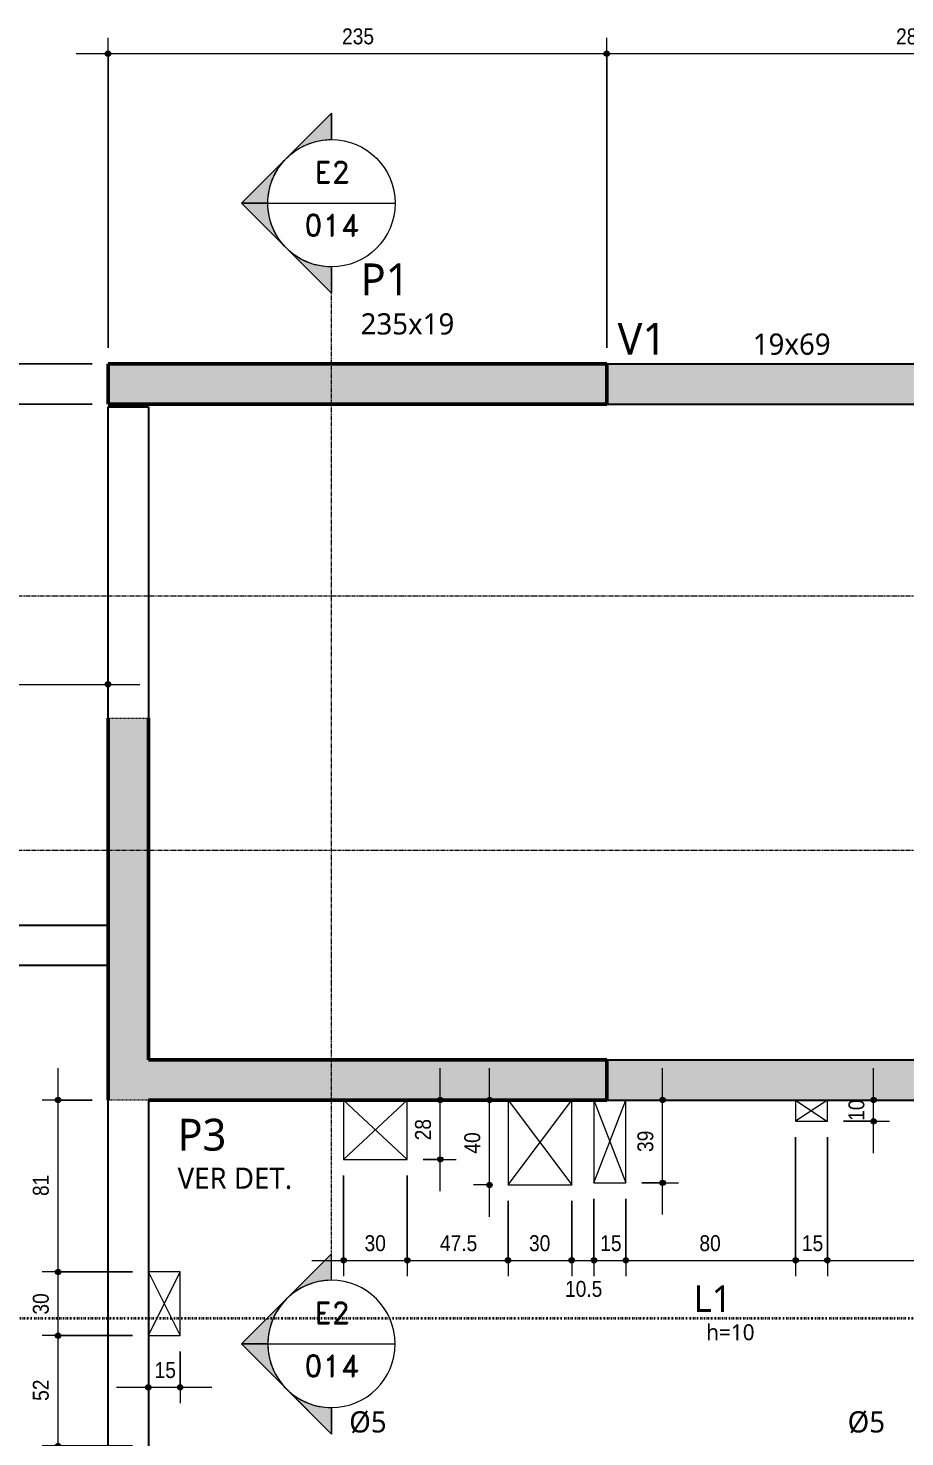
# Model space of a CAD drawing. Header units: centimetres. Extents: x -1475 to 26035, y -1239 to 84208.
# Drawn here: x 3952 to 4365, y 168 to 832 of the extents above; entities that cross this region are included whole.
import ezdxf

# ---------------------------------------------------------------- set-up
doc = ezdxf.new("R2010")
doc.units = ezdxf.units.CM
for name, pattern in [('Centro de 6 mm', [1.32, 0.6, -0.24, 0.24, -0.24]), ('Dash dot', [1.5875, 0.635, -0.47625, 0, -0.47625]), ('Traço', [0.635, 0.3175, -0.3175])]:
    doc.linetypes.add(name, pattern=pattern)
for name, color, linetype, lineweight in [('A-ANNO-DIMS', 7, 'Continuous', 9), ('A-ANNO-DIMS-50', 7, 'Continuous', 9), ('A-FLOR', 7, 'Continuous', 9), ('A-FLOR-IDEN', 7, 'Continuous', 9), ('A-GENM-IDEN', 7, 'Continuous', 9), ('G-ANNO-SYMB', 7, 'Continuous', 9), ('S-BEAM', 7, 'Continuous', 9), ('S-BEAM-IDEN', 7, 'Continuous', 9), ('S-COLS', 7, 'Continuous', 9), ('S-COLS-HDLN', 7, 'Traço', 18), ('S-COLS-IDEN', 7, 'Continuous', 9), ('S-GRID', 7, 'Continuous', 9)]:
    doc.layers.add(name, color=color, linetype=linetype, lineweight=lineweight)
doc.styles.add('Fira Sans', font='', dxfattribs={"width": 0.9, "height": 7.5})
doc.styles.add('Gadugi', font='gadugi.ttf', dxfattribs={"height": 15})
doc.styles.add('Gadugi_1', font='gadugi.ttf', dxfattribs={"height": 10})
doc.styles.add('Gadugi_2', font='gadugi.ttf', dxfattribs={"height": 0.2})
doc.styles.add('Gadugi_3', font='gadugi.ttf', dxfattribs={"height": 7.5})
doc.styles.add('Gadugi_4', font='gadugi.ttf', dxfattribs={"height": 12.5})
doc.styles.add('RomanD', font='romand__.ttf', dxfattribs={"height": 10})
doc.styles.get('Fira Sans').set_extended_font_data('Fira Sans')
doc.dimstyles.new('PED_R80_1_5mm_ACIMA_As_ESQ__R00', dxfattribs={"dimscale": 30.48, "dimtxt": 10.229846, "dimasz": 0.328084, "dimexe": 0.246063, "dimexo": 0.246063, "dimgap": 0.049213, "dimtad": 1, "dimdec": 1, "dimrnd": 0.5, "dimdsep": 46, "dimtxsty": 'Fira Sans', "dimblk1": 'DOTSMALL', "dimblk2": 'DOTSMALL', "dimsah": 1, "dimcen": 0.09, "dimdle": 0.492126, "dimazin": 0, "dimtfac": 1, "dimtdec": 4, "dimtix": 1, "dimtmove": 0, "dimatfit": 3, "dimfxl": 1, "dimtvp": 1, "dimtolj": 1, "dimtzin": 0, "dimarcsym": 2})
doc.dimstyles.new('PED_R80_1_5mm_ACIMA_As_ESQ__R00_2', dxfattribs={"dimscale": 30.48, "dimtxt": 10.229846, "dimasz": 0.328084, "dimexe": 0.246063, "dimexo": 0.246063, "dimgap": 0.049213, "dimtad": 1, "dimdec": 1, "dimrnd": 0.5, "dimdsep": 46, "dimtxsty": 'Fira Sans', "dimblk1": 'DOTSMALL', "dimblk2": 'DOTSMALL', "dimsah": 1, "dimcen": 0.09, "dimdle": 0.492126, "dimazin": 0, "dimtfac": 1, "dimtdec": 4, "dimtix": 1, "dimtmove": 2, "dimatfit": 3, "dimfxl": 1, "dimtvp": 1, "dimtolj": 1, "dimtzin": 0, "dimarcsym": 2})

# ---------------------------------------------------------------- blocks, each defined once
blk = doc.blocks.new('PED_TAG_PILAR_R03 - PILAR VER DET_-2523782-PL200 - FORMA DO DUPLEX INFERIOR')
at = {"layer": 'S-COLS-IDEN', "insert": (0.115, -0.625), "char_height": 0.2, "width": 1.37089, "attachment_point": 1, "style": 'Gadugi_2'}
blk.add_mtext('VER DET.', dxfattribs=at)
blk = doc.blocks.new('Corte - M_Cabeça do corte - Preenchida-2060824-PL200 - FORMA DO DUPLEX INFERIOR')
at = {"layer": 'G-ANNO-SYMB'}
h = blk.add_hatch(color=256, dxfattribs=at)
edge = h.paths.add_edge_path(flags=0)
edge.add_line((-0.6, 0.849), (-0.6, 0.6))
edge.add_arc((-0.6, 0), 0.6, 90, 135)
edge.add_line((-1.024, 0.424), (-0.6, 0.849))
h = blk.add_hatch(color=256, dxfattribs=at)
edge = h.paths.add_edge_path(flags=0)
edge.add_line((-0.6, 0.849), (-0.176, 0.424))
edge.add_arc((-0.6, 0), 0.6, 45, 90)
edge.add_line((-0.6, 0.6), (-0.6, 0.849))
h = blk.add_hatch(color=256, dxfattribs=at)
edge = h.paths.add_edge_path(flags=0)
edge.add_line((-1.449, 0), (-1.024, 0.424))
edge.add_arc((-0.6, 0), 0.6, 135, 180)
edge.add_line((-1.2, 0), (-1.449, 0))
h = blk.add_hatch(color=256, dxfattribs=at)
edge = h.paths.add_edge_path(flags=0)
edge.add_line((0.249, 0), (0, 0))
edge.add_arc((-0.6, 0), 0.6, 360, 405)
edge.add_line((-0.176, 0.424), (0.249, 0))
for p, q in [((-0.6, 0.849), (-1.449, 0)), ((-0.6, 0.849), (-1.024, 0.424)), ((-0.6, 0.849), (0.249, 0)), ((-0.6, 0.6), (-0.6, 0.849)), ((-0.6, 0.849), (-0.6, 0.6)), ((-0.176, 0.424), (-0.6, 0.849)), ((-1.024, 0.424), (-1.449, 0)), ((0.249, 0), (-0.176, 0.424)), ((-1.449, 0), (-1.2, 0)), ((0, 0), (0.249, 0)), ((-1.2, 0), (-1.449, 0)), ((0, 0), (0.249, 0))]:
    blk.add_line(p, q, dxfattribs=at)
for start, end in [(360, 180), (90, 135), (45, 90), (135, 180), (360, 45), (180, 360)]:
    blk.add_arc((-0.6, 0), 0.6, start, end, dxfattribs=at)
blk = doc.blocks.new('DIMBLOCK29-PL200 - FORMA DO DUPLEX INFERIOR')
at = {"layer": 'A-ANNO-DIMS-50', "true_color": 0x000032}
h = blk.add_hatch(color=178, dxfattribs=at)
edge = h.paths.add_edge_path(flags=0)
edge.add_arc((3733.88, 654.75), 1.25, 0, 360)
h = blk.add_hatch(color=178, dxfattribs=at)
edge = h.paths.add_edge_path(flags=0)
edge.add_arc((3733.88, 409.25), 1.25, 0, 360)
at = {"layer": 'A-ANNO-DIMS-50', "color": 178, "true_color": 0x000032}
for p, q in [((3981.83, 654.75), (3726.38, 654.75)), ((3733.88, 409.25), (3733.88, 654.75)), ((3733.88, 654.75), (3981.83, 654.75)), ((3739.62, 409.25), (3726.38, 409.25)), ((3733.88, 409.25), (3739.62, 409.25))]:
    blk.add_line(p, q, dxfattribs=at)
for centre in [(3733.88, 654.75), (3733.88, 409.25)]:
    blk.add_circle(centre, 1.25, dxfattribs=at)
at = {"layer": 'A-ANNO-DIMS-50', "color": 0, "insert": (3722, 521.05), "char_height": 7.5, "width": 26.2828, "attachment_point": 1, "rotation": 90, "line_spacing_factor": 1.049215, "style": 'Fira Sans'}
blk.add_mtext('245.5', dxfattribs=at)
blk = doc.blocks.new('_DotSmall')
at = {"color": 0, "linetype": 'ByBlock', "const_width": 0.5}
blk.add_lwpolyline([(-0.0625, 0, 1), (0.0625, 0, 1)], format="xyb", close=True, dxfattribs=at)
blk = doc.blocks.new('DIMBLOCK30-PL200 - FORMA DO DUPLEX INFERIOR')
at = {"layer": 'A-ANNO-DIMS-50', "true_color": 0x000032}
h = blk.add_hatch(color=178, dxfattribs=at)
edge = h.paths.add_edge_path(flags=0)
edge.add_arc((3733.88, 673.75), 1.25, 0, 360)
h = blk.add_hatch(color=178, dxfattribs=at)
edge = h.paths.add_edge_path(flags=0)
edge.add_arc((3733.88, 654.75), 1.25, 0, 360)
at = {"layer": 'A-ANNO-DIMS-50', "color": 178, "true_color": 0x000032}
for p, q in [((3733.88, 654.75), (3733.88, 688.75)), ((3981.83, 673.75), (3726.38, 673.75)), ((3733.88, 673.75), (3981.83, 673.75)), ((3981.83, 654.75), (3726.38, 654.75)), ((3733.88, 654.75), (3981.83, 654.75))]:
    blk.add_line(p, q, dxfattribs=at)
for centre in [(3733.88, 673.75), (3733.88, 654.75)]:
    blk.add_circle(centre, 1.25, dxfattribs=at)
at = {"layer": 'A-ANNO-DIMS-50', "color": 0, "insert": (3722, 659.59), "char_height": 7.5, "width": 11.1741, "attachment_point": 1, "rotation": 90, "line_spacing_factor": 1.049215, "style": 'Fira Sans'}
blk.add_mtext('19', dxfattribs=at)
blk = doc.blocks.new('DIMBLOCK134-PL200 - FORMA DO DUPLEX INFERIOR')
at = {"layer": 'A-ANNO-DIMS-50', "true_color": 0x000032}
h = blk.add_hatch(color=178, dxfattribs=at)
edge = h.paths.add_edge_path(flags=0)
edge.add_arc((3277.83, 522.66), 1.25, 0, 360)
h = blk.add_hatch(color=178, dxfattribs=at)
edge = h.paths.add_edge_path(flags=0)
edge.add_arc((3989.33, 522.66), 1.25, 0, 360)
at = {"layer": 'A-ANNO-DIMS-50', "color": 178, "true_color": 0x000032}
for p, q in [((3277.83, 516.93), (3277.83, 530.16)), ((3989.33, 514.25), (3989.33, 530.16)), ((3277.83, 522.66), (4004.33, 522.66)), ((3277.83, 522.66), (3277.83, 516.93)), ((3989.33, 522.66), (3989.33, 514.25))]:
    blk.add_line(p, q, dxfattribs=at)
for centre in [(3277.83, 522.66), (3989.33, 522.66)]:
    blk.add_circle(centre, 1.25, dxfattribs=at)
at = {"layer": 'A-ANNO-DIMS-50', "color": 0, "insert": (3623.61, 534.55), "char_height": 7.5, "width": 23.9221, "attachment_point": 1, "line_spacing_factor": 1.049215, "style": 'Fira Sans'}
blk.add_mtext('711.5', dxfattribs=at)
blk = doc.blocks.new('DIMBLOCK141-PL200 - FORMA DO DUPLEX INFERIOR')
at = {"layer": 'A-ANNO-DIMS-50', "true_color": 0x000032}
h = blk.add_hatch(color=178, dxfattribs=at)
edge = h.paths.add_edge_path(flags=0)
edge.add_arc((3989.33, 820), 1.25, 0, 360)
h = blk.add_hatch(color=178, dxfattribs=at)
edge = h.paths.add_edge_path(flags=0)
edge.add_arc((4224.33, 820), 1.25, 0, 360)
at = {"layer": 'A-ANNO-DIMS-50', "color": 178, "true_color": 0x000032}
for p, q in [((3989.33, 681.25), (3989.33, 827.5)), ((4224.33, 681.25), (4224.33, 827.5)), ((3974.33, 820), (4224.33, 820)), ((3989.33, 820), (3989.33, 681.25)), ((4224.33, 820), (4224.33, 681.25))]:
    blk.add_line(p, q, dxfattribs=at)
for centre in [(3989.33, 820), (4224.33, 820)]:
    blk.add_circle(centre, 1.25, dxfattribs=at)
at = {"layer": 'A-ANNO-DIMS-50', "color": 0, "insert": (4099.62, 831.88), "char_height": 7.5, "width": 17.312, "attachment_point": 1, "line_spacing_factor": 1.049215, "style": 'Fira Sans'}
blk.add_mtext('235', dxfattribs=at)
blk = doc.blocks.new('DIMBLOCK142-PL200 - FORMA DO DUPLEX INFERIOR')
at = {"layer": 'A-ANNO-DIMS-50', "true_color": 0x000032}
h = blk.add_hatch(color=178, dxfattribs=at)
edge = h.paths.add_edge_path(flags=0)
edge.add_arc((4224.33, 820), 1.25, 0, 360)
h = blk.add_hatch(color=178, dxfattribs=at)
edge = h.paths.add_edge_path(flags=0)
edge.add_arc((4511.33, 820), 1.25, 0, 360)
at = {"layer": 'A-ANNO-DIMS-50', "color": 178, "true_color": 0x000032}
for p, q in [((4224.33, 681.25), (4224.33, 827.5)), ((4511.33, 662.25), (4511.33, 827.5)), ((4224.33, 820), (4511.33, 820)), ((4224.33, 820), (4224.33, 681.25)), ((4511.33, 820), (4511.33, 662.25))]:
    blk.add_line(p, q, dxfattribs=at)
for centre in [(4224.33, 820), (4511.33, 820)]:
    blk.add_circle(centre, 1.25, dxfattribs=at)
at = {"layer": 'A-ANNO-DIMS-50', "color": 0, "insert": (4360.68, 831.88), "char_height": 7.5, "width": 17.1547, "attachment_point": 1, "line_spacing_factor": 1.049215, "style": 'Fira Sans'}
blk.add_mtext('287', dxfattribs=at)
blk = doc.blocks.new('DIMBLOCK161-PL200 - FORMA DO DUPLEX INFERIOR')
at = {"layer": 'A-ANNO-DIMS-50', "true_color": 0x000032}
h = blk.add_hatch(color=178, dxfattribs=at)
edge = h.paths.add_edge_path(flags=0)
edge.add_arc((3965.77, 215.73), 1.25, 0, 360)
h = blk.add_hatch(color=178, dxfattribs=at)
edge = h.paths.add_edge_path(flags=0)
edge.add_arc((3965.77, 163.73), 1.25, 0, 360)
at = {"layer": 'A-ANNO-DIMS-50', "color": 178, "true_color": 0x000032}
for p, q in [((4000.83, 215.73), (3958.27, 215.73)), ((3965.77, 163.73), (3965.77, 215.73)), ((3965.77, 215.73), (4000.83, 215.73)), ((4000.83, 163.73), (3958.27, 163.73)), ((3965.77, 163.73), (4000.83, 163.73))]:
    blk.add_line(p, q, dxfattribs=at)
for centre in [(3965.77, 215.73), (3965.77, 163.73)]:
    blk.add_circle(centre, 1.25, dxfattribs=at)
at = {"layer": 'A-ANNO-DIMS-50', "color": 0, "insert": (3953.88, 184.95), "char_height": 7.5, "width": 11.4889, "attachment_point": 1, "rotation": 90, "line_spacing_factor": 1.049215, "style": 'Fira Sans'}
blk.add_mtext('52', dxfattribs=at)
blk = doc.blocks.new('DIMBLOCK162-PL200 - FORMA DO DUPLEX INFERIOR')
at = {"layer": 'A-ANNO-DIMS-50', "true_color": 0x000032}
h = blk.add_hatch(color=178, dxfattribs=at)
edge = h.paths.add_edge_path(flags=0)
edge.add_arc((3965.77, 245.73), 1.25, 0, 360)
h = blk.add_hatch(color=178, dxfattribs=at)
edge = h.paths.add_edge_path(flags=0)
edge.add_arc((3965.77, 215.73), 1.25, 0, 360)
at = {"layer": 'A-ANNO-DIMS-50', "color": 178, "true_color": 0x000032}
for p, q in [((4000.83, 245.73), (3958.27, 245.73)), ((3965.77, 215.73), (3965.77, 245.73)), ((3965.77, 245.73), (4000.83, 245.73)), ((4000.83, 215.73), (3958.27, 215.73)), ((3965.77, 215.73), (4000.83, 215.73))]:
    blk.add_line(p, q, dxfattribs=at)
for centre in [(3965.77, 245.73), (3965.77, 215.73)]:
    blk.add_circle(centre, 1.25, dxfattribs=at)
at = {"layer": 'A-ANNO-DIMS-50', "color": 0, "insert": (3953.88, 225.62), "char_height": 7.5, "width": 12.2758, "attachment_point": 1, "rotation": 90, "line_spacing_factor": 1.049215, "style": 'Fira Sans'}
blk.add_mtext('30', dxfattribs=at)
blk = doc.blocks.new('DIMBLOCK163-PL200 - FORMA DO DUPLEX INFERIOR')
at = {"layer": 'A-ANNO-DIMS-50', "true_color": 0x000032}
h = blk.add_hatch(color=178, dxfattribs=at)
edge = h.paths.add_edge_path(flags=0)
edge.add_arc((3965.77, 326.75), 1.25, 0, 360)
h = blk.add_hatch(color=178, dxfattribs=at)
edge = h.paths.add_edge_path(flags=0)
edge.add_arc((3965.77, 245.73), 1.25, 0, 360)
at = {"layer": 'A-ANNO-DIMS-50', "color": 178, "true_color": 0x000032}
for p, q in [((3965.77, 245.73), (3965.77, 341.75)), ((3981.83, 326.75), (3958.27, 326.75)), ((3965.77, 326.75), (3981.83, 326.75)), ((4000.83, 245.73), (3958.27, 245.73)), ((3965.77, 245.73), (4000.83, 245.73))]:
    blk.add_line(p, q, dxfattribs=at)
for centre in [(3965.77, 326.75), (3965.77, 245.73)]:
    blk.add_circle(centre, 1.25, dxfattribs=at)
at = {"layer": 'A-ANNO-DIMS-50', "color": 0, "insert": (3953.88, 281.52), "char_height": 7.5, "width": 11.3315, "attachment_point": 1, "rotation": 90, "line_spacing_factor": 1.049215, "style": 'Fira Sans'}
blk.add_mtext('81', dxfattribs=at)
blk = doc.blocks.new('DIMBLOCK164-PL200 - FORMA DO DUPLEX INFERIOR')
at = {"layer": 'A-ANNO-DIMS-50', "true_color": 0x000032}
h = blk.add_hatch(color=178, dxfattribs=at)
edge = h.paths.add_edge_path(flags=0)
edge.add_arc((4008.33, 191.36), 1.25, 0, 360)
h = blk.add_hatch(color=178, dxfattribs=at)
edge = h.paths.add_edge_path(flags=0)
edge.add_arc((4023.31, 191.36), 1.25, 0, 360)
at = {"layer": 'A-ANNO-DIMS-50', "color": 178, "true_color": 0x000032}
for p, q in [((4023.31, 208.23), (4023.31, 183.86)), ((4023.31, 191.36), (4023.31, 208.23)), ((4008.33, 185.63), (4008.33, 198.86)), ((3993.33, 191.36), (4038.31, 191.36)), ((4008.33, 191.36), (4008.33, 185.63))]:
    blk.add_line(p, q, dxfattribs=at)
for centre in [(4008.33, 191.36), (4023.31, 191.36)]:
    blk.add_circle(centre, 1.25, dxfattribs=at)
at = {"layer": 'A-ANNO-DIMS-50', "color": 0, "insert": (4011.29, 203.24), "char_height": 7.5, "width": 10.8594, "attachment_point": 1, "line_spacing_factor": 1.049215, "style": 'Fira Sans'}
blk.add_mtext('15', dxfattribs=at)
blk = doc.blocks.new('DIMBLOCK166-PL200 - FORMA DO DUPLEX INFERIOR')
at = {"layer": 'A-ANNO-DIMS-50', "true_color": 0x000032}
h = blk.add_hatch(color=178, dxfattribs=at)
edge = h.paths.add_edge_path(flags=0)
edge.add_arc((4100.33, 251.16), 1.25, 0, 360)
h = blk.add_hatch(color=178, dxfattribs=at)
edge = h.paths.add_edge_path(flags=0)
edge.add_arc((4130.33, 251.16), 1.25, 0, 360)
at = {"layer": 'A-ANNO-DIMS-50', "color": 178, "true_color": 0x000032}
for p, q in [((4100.33, 291.25), (4100.33, 243.66)), ((4100.33, 251.16), (4100.33, 291.25)), ((4130.33, 291.25), (4130.33, 243.66)), ((4130.33, 251.16), (4130.33, 291.25)), ((4085.33, 251.16), (4130.33, 251.16))]:
    blk.add_line(p, q, dxfattribs=at)
for centre in [(4100.33, 251.16), (4130.33, 251.16)]:
    blk.add_circle(centre, 1.25, dxfattribs=at)
at = {"layer": 'A-ANNO-DIMS-50', "color": 0, "insert": (4110.21, 263.04), "char_height": 7.5, "width": 12.2758, "attachment_point": 1, "line_spacing_factor": 1.049215, "style": 'Fira Sans'}
blk.add_mtext('30', dxfattribs=at)
blk = doc.blocks.new('DIMBLOCK167-PL200 - FORMA DO DUPLEX INFERIOR')
at = {"layer": 'A-ANNO-DIMS-50', "true_color": 0x000032}
h = blk.add_hatch(color=178, dxfattribs=at)
edge = h.paths.add_edge_path(flags=0)
edge.add_arc((4130.33, 251.16), 1.25, 0, 360)
h = blk.add_hatch(color=178, dxfattribs=at)
edge = h.paths.add_edge_path(flags=0)
edge.add_arc((4177.82, 251.16), 1.25, 0, 360)
at = {"layer": 'A-ANNO-DIMS-50', "color": 178, "true_color": 0x000032}
for p, q in [((4130.33, 291.25), (4130.33, 243.66)), ((4130.33, 251.16), (4130.33, 291.25)), ((4177.82, 279.25), (4177.82, 243.66)), ((4177.82, 251.16), (4177.82, 279.25)), ((4130.33, 251.16), (4177.82, 251.16))]:
    blk.add_line(p, q, dxfattribs=at)
for centre in [(4130.33, 251.16), (4177.82, 251.16)]:
    blk.add_circle(centre, 1.25, dxfattribs=at)
at = {"layer": 'A-ANNO-DIMS-50', "color": 0, "insert": (4145.75, 263.04), "char_height": 7.5, "width": 19.9875, "attachment_point": 1, "line_spacing_factor": 1.049215, "style": 'Fira Sans'}
blk.add_mtext('47.5', dxfattribs=at)
blk = doc.blocks.new('DIMBLOCK168-PL200 - FORMA DO DUPLEX INFERIOR')
at = {"layer": 'A-ANNO-DIMS-50', "true_color": 0x000032}
h = blk.add_hatch(color=178, dxfattribs=at)
edge = h.paths.add_edge_path(flags=0)
edge.add_arc((4177.82, 251.16), 1.25, 0, 360)
h = blk.add_hatch(color=178, dxfattribs=at)
edge = h.paths.add_edge_path(flags=0)
edge.add_arc((4207.82, 251.16), 1.25, 0, 360)
at = {"layer": 'A-ANNO-DIMS-50', "color": 178, "true_color": 0x000032}
for p, q in [((4177.82, 279.25), (4177.82, 243.66)), ((4177.82, 251.16), (4177.82, 279.25)), ((4207.82, 279.25), (4207.82, 243.66)), ((4207.82, 251.16), (4207.82, 279.25)), ((4177.82, 251.16), (4207.82, 251.16))]:
    blk.add_line(p, q, dxfattribs=at)
for centre in [(4177.82, 251.16), (4207.82, 251.16)]:
    blk.add_circle(centre, 1.25, dxfattribs=at)
at = {"layer": 'A-ANNO-DIMS-50', "color": 0, "insert": (4187.71, 263.04), "char_height": 7.5, "width": 12.2758, "attachment_point": 1, "line_spacing_factor": 1.049215, "style": 'Fira Sans'}
blk.add_mtext('30', dxfattribs=at)
blk = doc.blocks.new('DIMBLOCK169-PL200 - FORMA DO DUPLEX INFERIOR')
at = {"layer": 'A-ANNO-DIMS-50', "true_color": 0x000032}
h = blk.add_hatch(color=178, dxfattribs=at)
edge = h.paths.add_edge_path(flags=0)
edge.add_arc((4207.82, 251.16), 1.25, 0, 360)
h = blk.add_hatch(color=178, dxfattribs=at)
edge = h.paths.add_edge_path(flags=0)
edge.add_arc((4218.32, 251.16), 1.25, 0, 360)
at = {"layer": 'A-ANNO-DIMS-50', "color": 178, "true_color": 0x000032}
for p, q in [((4207.82, 279.25), (4207.82, 243.66)), ((4207.82, 251.16), (4207.82, 279.25)), ((4218.32, 280.24), (4218.32, 243.66)), ((4218.32, 251.16), (4218.32, 280.24)), ((4207.82, 251.16), (4218.32, 251.16))]:
    blk.add_line(p, q, dxfattribs=at)
for centre in [(4207.82, 251.16), (4218.32, 251.16)]:
    blk.add_circle(centre, 1.25, dxfattribs=at)
at = {"layer": 'A-ANNO-DIMS-50', "color": 0, "insert": (4204.68, 241.49), "char_height": 7.5, "width": 20.1449, "attachment_point": 1, "line_spacing_factor": 1.049215, "style": 'Fira Sans'}
blk.add_mtext('10.5', dxfattribs=at)
blk = doc.blocks.new('DIMBLOCK170-PL200 - FORMA DO DUPLEX INFERIOR')
at = {"layer": 'A-ANNO-DIMS-50', "true_color": 0x000032}
h = blk.add_hatch(color=178, dxfattribs=at)
edge = h.paths.add_edge_path(flags=0)
edge.add_arc((4218.32, 251.16), 1.25, 0, 360)
h = blk.add_hatch(color=178, dxfattribs=at)
edge = h.paths.add_edge_path(flags=0)
edge.add_arc((4233.32, 251.16), 1.25, 0, 360)
at = {"layer": 'A-ANNO-DIMS-50', "color": 178, "true_color": 0x000032}
for p, q in [((4218.32, 280.24), (4218.32, 243.66)), ((4218.32, 251.16), (4218.32, 280.24)), ((4233.32, 280.24), (4233.32, 243.66)), ((4233.32, 251.16), (4233.32, 280.24)), ((4218.32, 251.16), (4233.32, 251.16))]:
    blk.add_line(p, q, dxfattribs=at)
for centre in [(4218.32, 251.16), (4233.32, 251.16)]:
    blk.add_circle(centre, 1.25, dxfattribs=at)
at = {"layer": 'A-ANNO-DIMS-50', "color": 0, "insert": (4221.29, 263.04), "char_height": 7.5, "width": 10.8594, "attachment_point": 1, "line_spacing_factor": 1.049215, "style": 'Fira Sans'}
blk.add_mtext('15', dxfattribs=at)
blk = doc.blocks.new('DIMBLOCK171-PL200 - FORMA DO DUPLEX INFERIOR')
at = {"layer": 'A-ANNO-DIMS-50', "true_color": 0x000032}
h = blk.add_hatch(color=178, dxfattribs=at)
edge = h.paths.add_edge_path(flags=0)
edge.add_arc((4233.32, 251.16), 1.25, 0, 360)
h = blk.add_hatch(color=178, dxfattribs=at)
edge = h.paths.add_edge_path(flags=0)
edge.add_arc((4313.33, 251.16), 1.25, 0, 360)
at = {"layer": 'A-ANNO-DIMS-50', "color": 178, "true_color": 0x000032}
for p, q in [((4313.33, 309.25), (4313.33, 243.66)), ((4313.33, 251.16), (4313.33, 309.25)), ((4233.32, 280.24), (4233.32, 243.66)), ((4233.32, 251.16), (4233.32, 280.24)), ((4233.32, 251.16), (4313.33, 251.16))]:
    blk.add_line(p, q, dxfattribs=at)
for centre in [(4233.32, 251.16), (4313.33, 251.16)]:
    blk.add_circle(centre, 1.25, dxfattribs=at)
at = {"layer": 'A-ANNO-DIMS-50', "color": 0, "insert": (4268.01, 263.04), "char_height": 7.5, "width": 12.748, "attachment_point": 1, "line_spacing_factor": 1.049215, "style": 'Fira Sans'}
blk.add_mtext('80', dxfattribs=at)
blk = doc.blocks.new('DIMBLOCK172-PL200 - FORMA DO DUPLEX INFERIOR')
at = {"layer": 'A-ANNO-DIMS-50', "true_color": 0x000032}
h = blk.add_hatch(color=178, dxfattribs=at)
edge = h.paths.add_edge_path(flags=0)
edge.add_arc((4313.33, 251.16), 1.25, 0, 360)
h = blk.add_hatch(color=178, dxfattribs=at)
edge = h.paths.add_edge_path(flags=0)
edge.add_arc((4328.33, 251.16), 1.25, 0, 360)
at = {"layer": 'A-ANNO-DIMS-50', "color": 178, "true_color": 0x000032}
for p, q in [((4313.33, 309.25), (4313.33, 243.66)), ((4313.33, 251.16), (4313.33, 309.25)), ((4328.33, 309.25), (4328.33, 243.66)), ((4328.33, 251.16), (4328.33, 309.25)), ((4313.33, 251.16), (4328.33, 251.16))]:
    blk.add_line(p, q, dxfattribs=at)
for centre in [(4313.33, 251.16), (4328.33, 251.16)]:
    blk.add_circle(centre, 1.25, dxfattribs=at)
at = {"layer": 'A-ANNO-DIMS-50', "color": 0, "insert": (4316.31, 263.04), "char_height": 7.5, "width": 10.8594, "attachment_point": 1, "line_spacing_factor": 1.049215, "style": 'Fira Sans'}
blk.add_mtext('15', dxfattribs=at)
blk = doc.blocks.new('DIMBLOCK173-PL200 - FORMA DO DUPLEX INFERIOR')
at = {"layer": 'A-ANNO-DIMS-50', "true_color": 0x000032}
h = blk.add_hatch(color=178, dxfattribs=at)
edge = h.paths.add_edge_path(flags=0)
edge.add_arc((4328.33, 251.16), 1.25, 0, 360)
h = blk.add_hatch(color=178, dxfattribs=at)
edge = h.paths.add_edge_path(flags=0)
edge.add_arc((4511.33, 251.16), 1.25, 0, 360)
at = {"layer": 'A-ANNO-DIMS-50', "color": 178, "true_color": 0x000032}
for p, q in [((4511.33, 338.25), (4511.33, 243.66)), ((4511.33, 251.16), (4511.33, 338.25)), ((4328.33, 309.25), (4328.33, 243.66)), ((4328.33, 251.16), (4328.33, 309.25)), ((4328.33, 251.16), (4511.33, 251.16))]:
    blk.add_line(p, q, dxfattribs=at)
for centre in [(4328.33, 251.16), (4511.33, 251.16)]:
    blk.add_circle(centre, 1.25, dxfattribs=at)
at = {"layer": 'A-ANNO-DIMS-50', "color": 0, "insert": (4412.68, 263.04), "char_height": 7.5, "width": 17.1547, "attachment_point": 1, "line_spacing_factor": 1.049215, "style": 'Fira Sans'}
blk.add_mtext('183', dxfattribs=at)
blk = doc.blocks.new('DIMBLOCK176-PL200 - FORMA DO DUPLEX INFERIOR')
at = {"layer": 'A-ANNO-DIMS-50', "true_color": 0x000032}
h = blk.add_hatch(color=178, dxfattribs=at)
edge = h.paths.add_edge_path(flags=0)
edge.add_arc((4145.88, 326.75), 1.25, 0, 360)
h = blk.add_hatch(color=178, dxfattribs=at)
edge = h.paths.add_edge_path(flags=0)
edge.add_arc((4145.88, 298.75), 1.25, 0, 360)
at = {"layer": 'A-ANNO-DIMS-50', "color": 178, "true_color": 0x000032}
for p, q in [((4145.88, 283.75), (4145.88, 341.75)), ((4151.61, 326.75), (4138.38, 326.75)), ((4145.88, 326.75), (4151.61, 326.75)), ((4137.83, 298.75), (4153.38, 298.75)), ((4145.88, 298.75), (4137.83, 298.75))]:
    blk.add_line(p, q, dxfattribs=at)
for centre in [(4145.88, 326.75), (4145.88, 298.75)]:
    blk.add_circle(centre, 1.25, dxfattribs=at)
at = {"layer": 'A-ANNO-DIMS-50', "color": 0, "insert": (4133.99, 307.77), "char_height": 7.5, "width": 11.9611, "attachment_point": 1, "rotation": 90, "line_spacing_factor": 1.049215, "style": 'Fira Sans'}
blk.add_mtext('28', dxfattribs=at)
blk = doc.blocks.new('DIMBLOCK177-PL200 - FORMA DO DUPLEX INFERIOR')
at = {"layer": 'A-ANNO-DIMS-50', "true_color": 0x000032}
h = blk.add_hatch(color=178, dxfattribs=at)
edge = h.paths.add_edge_path(flags=0)
edge.add_arc((4169.1, 326.75), 1.25, 0, 360)
h = blk.add_hatch(color=178, dxfattribs=at)
edge = h.paths.add_edge_path(flags=0)
edge.add_arc((4169.1, 286.75), 1.25, 0, 360)
at = {"layer": 'A-ANNO-DIMS-50', "color": 178, "true_color": 0x000032}
for p, q in [((4169.1, 271.75), (4169.1, 341.75)), ((4174.83, 326.75), (4161.6, 326.75)), ((4169.1, 326.75), (4174.83, 326.75)), ((4170.32, 286.75), (4161.6, 286.75)), ((4169.1, 286.75), (4170.32, 286.75))]:
    blk.add_line(p, q, dxfattribs=at)
for centre in [(4169.1, 326.75), (4169.1, 286.75)]:
    blk.add_circle(centre, 1.25, dxfattribs=at)
at = {"layer": 'A-ANNO-DIMS-50', "color": 0, "insert": (4157.21, 301.5), "char_height": 7.5, "width": 12.5906, "attachment_point": 1, "rotation": 90, "line_spacing_factor": 1.049215, "style": 'Fira Sans'}
blk.add_mtext('40', dxfattribs=at)
blk = doc.blocks.new('DIMBLOCK178-PL200 - FORMA DO DUPLEX INFERIOR')
at = {"layer": 'A-ANNO-DIMS-50', "true_color": 0x000032}
h = blk.add_hatch(color=178, dxfattribs=at)
edge = h.paths.add_edge_path(flags=0)
edge.add_arc((4250.67, 326.75), 1.25, 0, 360)
h = blk.add_hatch(color=178, dxfattribs=at)
edge = h.paths.add_edge_path(flags=0)
edge.add_arc((4250.67, 287.74), 1.25, 0, 360)
at = {"layer": 'A-ANNO-DIMS-50', "color": 178, "true_color": 0x000032}
for p, q in [((4250.67, 272.74), (4250.67, 341.75)), ((4256.4, 326.75), (4243.17, 326.75)), ((4250.67, 326.75), (4256.4, 326.75)), ((4240.82, 287.74), (4258.17, 287.74)), ((4250.67, 287.74), (4240.82, 287.74))]:
    blk.add_line(p, q, dxfattribs=at)
for centre in [(4250.67, 326.75), (4250.67, 287.74)]:
    blk.add_circle(centre, 1.25, dxfattribs=at)
at = {"layer": 'A-ANNO-DIMS-50', "color": 0, "insert": (4238.78, 302.26), "char_height": 7.5, "width": 11.9611, "attachment_point": 1, "rotation": 90, "line_spacing_factor": 1.049215, "style": 'Fira Sans'}
blk.add_mtext('39', dxfattribs=at)
blk = doc.blocks.new('DIMBLOCK179-PL200 - FORMA DO DUPLEX INFERIOR')
at = {"layer": 'A-ANNO-DIMS-50', "true_color": 0x000032}
h = blk.add_hatch(color=178, dxfattribs=at)
edge = h.paths.add_edge_path(flags=0)
edge.add_arc((4350.1, 326.75), 1.25, 0, 360)
h = blk.add_hatch(color=178, dxfattribs=at)
edge = h.paths.add_edge_path(flags=0)
edge.add_arc((4350.1, 316.75), 1.25, 0, 360)
at = {"layer": 'A-ANNO-DIMS-50', "color": 178, "true_color": 0x000032}
for p, q in [((4350.1, 301.75), (4350.1, 341.75)), ((4355.83, 326.75), (4342.6, 326.75)), ((4350.1, 326.75), (4355.83, 326.75)), ((4335.83, 316.75), (4357.6, 316.75)), ((4350.1, 316.75), (4335.83, 316.75))]:
    blk.add_line(p, q, dxfattribs=at)
for centre in [(4350.1, 326.75), (4350.1, 316.75)]:
    blk.add_circle(centre, 1.25, dxfattribs=at)
at = {"layer": 'A-ANNO-DIMS-50', "color": 0, "insert": (4338.22, 316.96), "char_height": 7.5, "width": 11.4889, "attachment_point": 1, "rotation": 90, "line_spacing_factor": 1.049215, "style": 'Fira Sans'}
blk.add_mtext('10', dxfattribs=at)

msp = doc.modelspace()

# ---------------------------------------------------------------- hatches: boundary and pattern name
at = {"layer": 'S-BEAM', "true_color": 0xa7d7e1}
for points in [[(4595.33, 654.75), (4595.33, 673.75), (4224.33, 673.75), (4224.33, 654.75), (4525.33, 654.75)], [(4224.33, 326.75), (4560.33, 326.75), (4560.33, 345.75), (4224.33, 345.75)]]:
    msp.add_hatch(color=9, dxfattribs=at).paths.add_polyline_path(points, flags=0)
at = {"layer": 'S-COLS', "true_color": 0x808080}
for points in [[(4224.33, 654.75), (4224.33, 673.75), (3989.33, 673.75), (3989.33, 654.75)], [(4224.33, 326.75), (4224.33, 345.75), (4008.33, 345.75), (4008.33, 506.75), (3989.33, 506.75), (3989.33, 326.75), (4008.33, 326.75)]]:
    msp.add_hatch(color=8, dxfattribs=at).paths.add_polyline_path(points, flags=0)

# ---------------------------------------------------------------- linework, layer by layer
at = {"lineweight": 18}
for p, q in [((4130.33, 326.75), (4100.33, 298.75)), ((4100.33, 326.75), (4130.33, 298.75)), ((4177.82, 286.75), (4207.82, 326.75)), ((4177.82, 326.75), (4207.82, 286.75)), ((4218.32, 287.75), (4233.31, 326.74)), ((4218.32, 326.74), (4233.31, 287.75)), ((4328.32, 326.75), (4313.33, 316.75)), ((4313.34, 326.75), (4328.02, 316.75)), ((4008.33, 215.79), (4023.3, 245.72)), ((4008.33, 245.68), (4023.3, 215.74))]:
    msp.add_line(p, q, dxfattribs=at)
at = {"linetype": 'Traço', "lineweight": 18}
for p, q in [((4008.31, 245.73), (4008.33, 245.7)), ((4008.31, 215.73), (4008.33, 215.77))]:
    msp.add_line(p, q, dxfattribs=at)
at = {"layer": 'A-FLOR', "lineweight": 18}
for p, q in [((4100.33, 326.75), (4100.33, 298.75)), ((4130.33, 298.75), (4130.33, 326.75)), ((4177.82, 326.75), (4177.82, 286.75)), ((4207.82, 286.75), (4207.82, 326.75)), ((4218.32, 326.75), (4218.32, 287.74)), ((4233.32, 287.74), (4233.32, 326.75)), ((4313.33, 326.75), (4313.33, 316.75)), ((4328.33, 316.75), (4328.33, 326.75)), ((4313.33, 316.75), (4328.33, 316.75)), ((4100.33, 298.75), (4130.33, 298.75)), ((4177.82, 286.75), (4207.82, 286.75)), ((4218.32, 287.74), (4233.32, 287.74)), ((4023.31, 245.73), (4008.33, 245.73)), ((4023.31, 215.73), (4023.31, 245.73)), ((4008.33, 215.73), (4023.31, 215.73))]:
    msp.add_line(p, q, dxfattribs=at)
at = {"layer": 'G-ANNO-SYMB'}
for p, q in [((4064.63, 749.48), (4124.63, 749.48)), ((4064.63, 211.78), (4124.63, 211.78))]:
    msp.add_line(p, q, dxfattribs=at)
at = {"layer": 'G-ANNO-SYMB', "linetype": 'Centro de 6 mm'}
for p, q in [((4094.63, 241.78), (4094.63, 719.48)), ((3915.28, 564.47), (4683.85, 564.47)), ((3915.28, 444.47), (4690.18, 444.47))]:
    msp.add_line(p, q, dxfattribs=at)
at = {"layer": 'S-BEAM', "lineweight": 25}
for p, q in [((4224.33, 673.75), (4595.33, 673.75)), ((3989.33, 653.48), (4008.33, 653.48)), ((3989.33, 506.75), (3989.33, 653.48)), ((4008.33, 653.48), (4008.33, 506.75)), ((4224.33, 654.75), (4511.33, 654.75)), ((3163.83, 409.25), (3989.33, 409.25)), ((3584.33, 390.25), (3989.33, 390.25)), ((4224.33, 345.75), (4511.33, 345.75)), ((3989.33, 13.75), (3989.33, 326.75)), ((4008.33, 326.75), (4008.33, 13.75)), ((4224.33, 326.75), (4560.33, 326.75))]:
    msp.add_line(p, q, dxfattribs=at)
at = {"layer": 'S-COLS', "lineweight": 50}
for p, q in [((3989.33, 654.75), (3989.33, 673.75)), ((3989.33, 673.75), (4224.33, 673.75)), ((4224.33, 673.75), (4224.33, 654.75)), ((4224.33, 654.75), (3989.33, 654.75)), ((3989.33, 326.75), (3989.33, 506.75)), ((4008.33, 506.75), (4008.33, 345.75)), ((4008.33, 345.75), (4224.33, 345.75)), ((4224.33, 345.75), (4224.33, 326.75)), ((4224.33, 326.75), (4008.33, 326.75))]:
    msp.add_line(p, q, dxfattribs=at)
at = {"layer": 'S-COLS-HDLN'}
for p, q in [((3989.33, 506.75), (4008.33, 506.75)), ((4008.33, 326.75), (3989.33, 326.75))]:
    msp.add_line(p, q, dxfattribs=at)
at = {"layer": 'S-GRID', "color": 114, "linetype": 'Dash dot', "lineweight": 35, "true_color": 0x00b050}
msp.add_line((6067.94, 223.75), (2414.24, 223.75), dxfattribs=at)

# ---------------------------------------------------------------- block references
at = {"layer": 'G-ANNO-SYMB', "extrusion": (0, 0, -1), "xscale": 49.99999999999998, "yscale": 49.99999999999998, "zscale": 49.99999999999998, "rotation": 270.0000000000002}
msp.add_blockref('Corte - M_Cabeça do corte - Preenchida-2060824-PL200 - FORMA DO DUPLEX INFERIOR', (-4094.63, 719.48), dxfattribs=at)
at = {"layer": 'G-ANNO-SYMB', "xscale": 49.99999999999998, "yscale": 49.99999999999998, "zscale": 49.99999999999998, "rotation": 90}
msp.add_blockref('Corte - M_Cabeça do corte - Preenchida-2060824-PL200 - FORMA DO DUPLEX INFERIOR', (4094.63, 241.78), dxfattribs=at)
at = {"layer": 'S-COLS-IDEN', "xscale": 49.99999999999998, "yscale": 49.99999999999998, "zscale": 49.99999999999998}
msp.add_blockref('PED_TAG_PILAR_R03 - PILAR VER DET_-2523782-PL200 - FORMA DO DUPLEX INFERIOR', (4016.34, 326.16), dxfattribs=at)

# ---------------------------------------------------------------- texts
at = {"layer": 'A-FLOR-IDEN', "attachment_point": 1}
for s, insert, char_height, width, style in [('L1', (4265.31, 239.34), 12.5, 21.6456, 'Gadugi_4'), ('h=10', (4271.2, 221.05), 7.5, 29.6624, 'Gadugi_3')]:
    msp.add_mtext(s, dxfattribs=dict(at, insert=insert, char_height=char_height, width=width, style=style))
at = {"layer": 'A-GENM-IDEN', "char_height": 10, "width": 22.0464, "attachment_point": 1, "style": 'Gadugi_1'}
for insert in [(4103, 180.05), (4337.88, 180.05)]:
    msp.add_mtext('Ø5', dxfattribs=dict(at, insert=insert))
at = {"layer": 'G-ANNO-SYMB', "char_height": 10, "attachment_point": 1, "style": 'RomanD'}
for s, insert, width in [('E2', (4086.59, 769.11), 22.0464), ('014', (4081.81, 744.16), 33.6709), ('E2', (4086.59, 231.41), 22.0464), ('014', (4081.81, 206.46), 33.6709)]:
    msp.add_mtext(s, dxfattribs=dict(at, insert=insert, width=width))
at = {"layer": 'S-BEAM-IDEN', "attachment_point": 1}
for s, insert, char_height, width, style in [('V1', (4229.45, 693.1), 15, 30.0633, 'Gadugi'), ('19x69', (4293.15, 688.07), 10, 44.8945, 'Gadugi_1')]:
    msp.add_mtext(s, dxfattribs=dict(at, insert=insert, char_height=char_height, width=width, style=style))
at = {"layer": 'S-COLS-IDEN', "attachment_point": 1}
for s, insert, char_height, width, style in [('P1', (4108.36, 721.1), 15, 28.4599, 'Gadugi'), ('235x19', (4108.36, 697.61), 10, 54.1139, 'Gadugi_1'), ('P3', (4022.08, 317.92), 15, 28.4599, 'Gadugi')]:
    msp.add_mtext(s, dxfattribs=dict(at, insert=insert, char_height=char_height, width=width, style=style))

# ---------------------------------------------------------------- dimensions: what is measured, and where the dimension line sits
at = {"layer": 'A-ANNO-DIMS', "color": 178, "true_color": 0x000032}
for base, p1, p2, override, picture, middle in [((4224.33, 820), (3989.33, 673.75), (4224.33, 673.75), {"dimpost": '<>', "dimfxl": 235}, 'DIMBLOCK141-PL200 - FORMA DO DUPLEX INFERIOR', (4106.83, 825.31)), ((4511.33, 820), (4224.33, 673.75), (4511.33, 654.75), {"dimpost": '<>', "dimfxl": 287.625949}, 'DIMBLOCK142-PL200 - FORMA DO DUPLEX INFERIOR', (4367.83, 825.31)), ((3989.33, 522.66), (3277.83, 524.43), (3989.33, 506.75), {"dimpost": '<>', "dimfxl": 711.719715}, 'DIMBLOCK134-PL200 - FORMA DO DUPLEX INFERIOR', (3633.58, 527.98)), ((4511.33, 251.16), (4328.33, 316.75), (4511.33, 345.75), {"dimpost": '<>', "dimfxl": 185.281306}, 'DIMBLOCK173-PL200 - FORMA DO DUPLEX INFERIOR', (4419.83, 256.47)), ((4313.33, 251.16), (4233.32, 287.74), (4313.33, 316.75), {"dimpost": '<>', "dimfxl": 85.110218}, 'DIMBLOCK171-PL200 - FORMA DO DUPLEX INFERIOR', (4273.32, 256.47)), ((4328.33, 251.16), (4313.33, 316.75), (4328.33, 316.75), {"dimpost": '<>', "dimfxl": 15}, 'DIMBLOCK172-PL200 - FORMA DO DUPLEX INFERIOR', (4320.83, 256.47)), ((4130.33, 251.16), (4100.33, 298.75), (4130.33, 298.75), {"dimpost": '<>', "dimfxl": 30.000001}, 'DIMBLOCK166-PL200 - FORMA DO DUPLEX INFERIOR', (4115.33, 256.47)), ((4177.82, 251.16), (4130.33, 298.75), (4177.82, 286.75), {"dimpost": '<>', "dimfxl": 48.984674}, 'DIMBLOCK167-PL200 - FORMA DO DUPLEX INFERIOR', (4154.08, 256.47)), ((4207.82, 251.16), (4177.82, 286.75), (4207.82, 286.75), {"dimpost": '<>', "dimfxl": 29.99963}, 'DIMBLOCK168-PL200 - FORMA DO DUPLEX INFERIOR', (4192.82, 256.47)), ((4233.32, 251.16), (4218.32, 287.74), (4233.32, 287.74), {"dimpost": '<>', "dimfxl": 15}, 'DIMBLOCK170-PL200 - FORMA DO DUPLEX INFERIOR', (4225.82, 256.47)), ((4023.31, 191.36), (4008.33, 193.13), (4023.31, 215.73), {"dimpost": '<>', "dimfxl": 27.118477}, 'DIMBLOCK164-PL200 - FORMA DO DUPLEX INFERIOR', (4015.82, 196.67))]:
    dim = msp.add_linear_dim(base=base, p1=p1, p2=p2, dimstyle='PED_R80_1_5mm_ACIMA_As_ESQ__R00', override=override, dxfattribs=at)
    dim.commit()
    dim.dimension.update_dxf_attribs({"geometry": picture, "text_midpoint": middle})
for base, p1, p2, override, picture, middle in [((3733.88, 673.75), (3989.33, 654.75), (3989.33, 673.75), {"dimpost": '<>', "dimfxl": 19}, 'DIMBLOCK30-PL200 - FORMA DO DUPLEX INFERIOR', (3728.51, 664.25)), ((3733.88, 654.75), (3732.12, 409.25), (3989.33, 654.75), {"dimpost": '<>', "dimfxl": 355.568519}, 'DIMBLOCK29-PL200 - FORMA DO DUPLEX INFERIOR', (3728.57, 532)), ((3965.77, 326.75), (4008.33, 245.73), (3989.33, 326.75), {"dimpost": '<>', "dimfxl": 83.215579}, 'DIMBLOCK163-PL200 - FORMA DO DUPLEX INFERIOR', (3960.45, 286.24)), ((4145.88, 326.75), (4130.33, 298.75), (4144.11, 326.75), {"dimpost": '<>', "dimfxl": 31.208444}, 'DIMBLOCK176-PL200 - FORMA DO DUPLEX INFERIOR', (4140.56, 312.75)), ((4169.1, 326.75), (4177.82, 286.75), (4167.33, 326.75), {"dimpost": '<>', "dimfxl": 41.351897}, 'DIMBLOCK177-PL200 - FORMA DO DUPLEX INFERIOR', (4163.78, 306.75)), ((4250.67, 326.75), (4233.32, 287.74), (4248.9, 326.75), {"dimpost": '<>', "dimfxl": 42.010125}, 'DIMBLOCK178-PL200 - FORMA DO DUPLEX INFERIOR', (4245.3, 307.24)), ((4350.1, 326.75), (4328.33, 316.75), (4348.33, 326.75), {"dimpost": '<>', "dimfxl": 22.362953}, 'DIMBLOCK179-PL200 - FORMA DO DUPLEX INFERIOR', (4344.79, 321.75)), ((3965.77, 245.73), (4008.33, 215.73), (4008.33, 245.73), {"dimpost": '<>', "dimfxl": 30}, 'DIMBLOCK162-PL200 - FORMA DO DUPLEX INFERIOR', (3960.45, 230.73)), ((3965.77, 215.73), (4008.33, 163.73), (4008.33, 215.73), {"dimpost": '<>', "dimfxl": 51.998727}, 'DIMBLOCK161-PL200 - FORMA DO DUPLEX INFERIOR', (3960.45, 189.73))]:
    dim = msp.add_linear_dim(base=base, p1=p1, p2=p2, angle=90, dimstyle='PED_R80_1_5mm_ACIMA_As_ESQ__R00', override=override, dxfattribs=at)
    dim.commit()
    dim.dimension.update_dxf_attribs({"geometry": picture, "text_midpoint": middle})
dim = msp.add_linear_dim(base=(4218.32, 251.16), p1=(4207.82, 286.75), p2=(4218.32, 287.74), dimstyle='PED_R80_1_5mm_ACIMA_As_ESQ__R00_2', override={"dimpost": '<>', "dimfxl": 10.54271}, dxfattribs=at)
dim.commit()
dim.dimension.update_dxf_attribs({"geometry": 'DIMBLOCK169-PL200 - FORMA DO DUPLEX INFERIOR', "text_midpoint": (4214.75, 236.49), "dimtype": 160})

doc.saveas('drawing.dxf')
